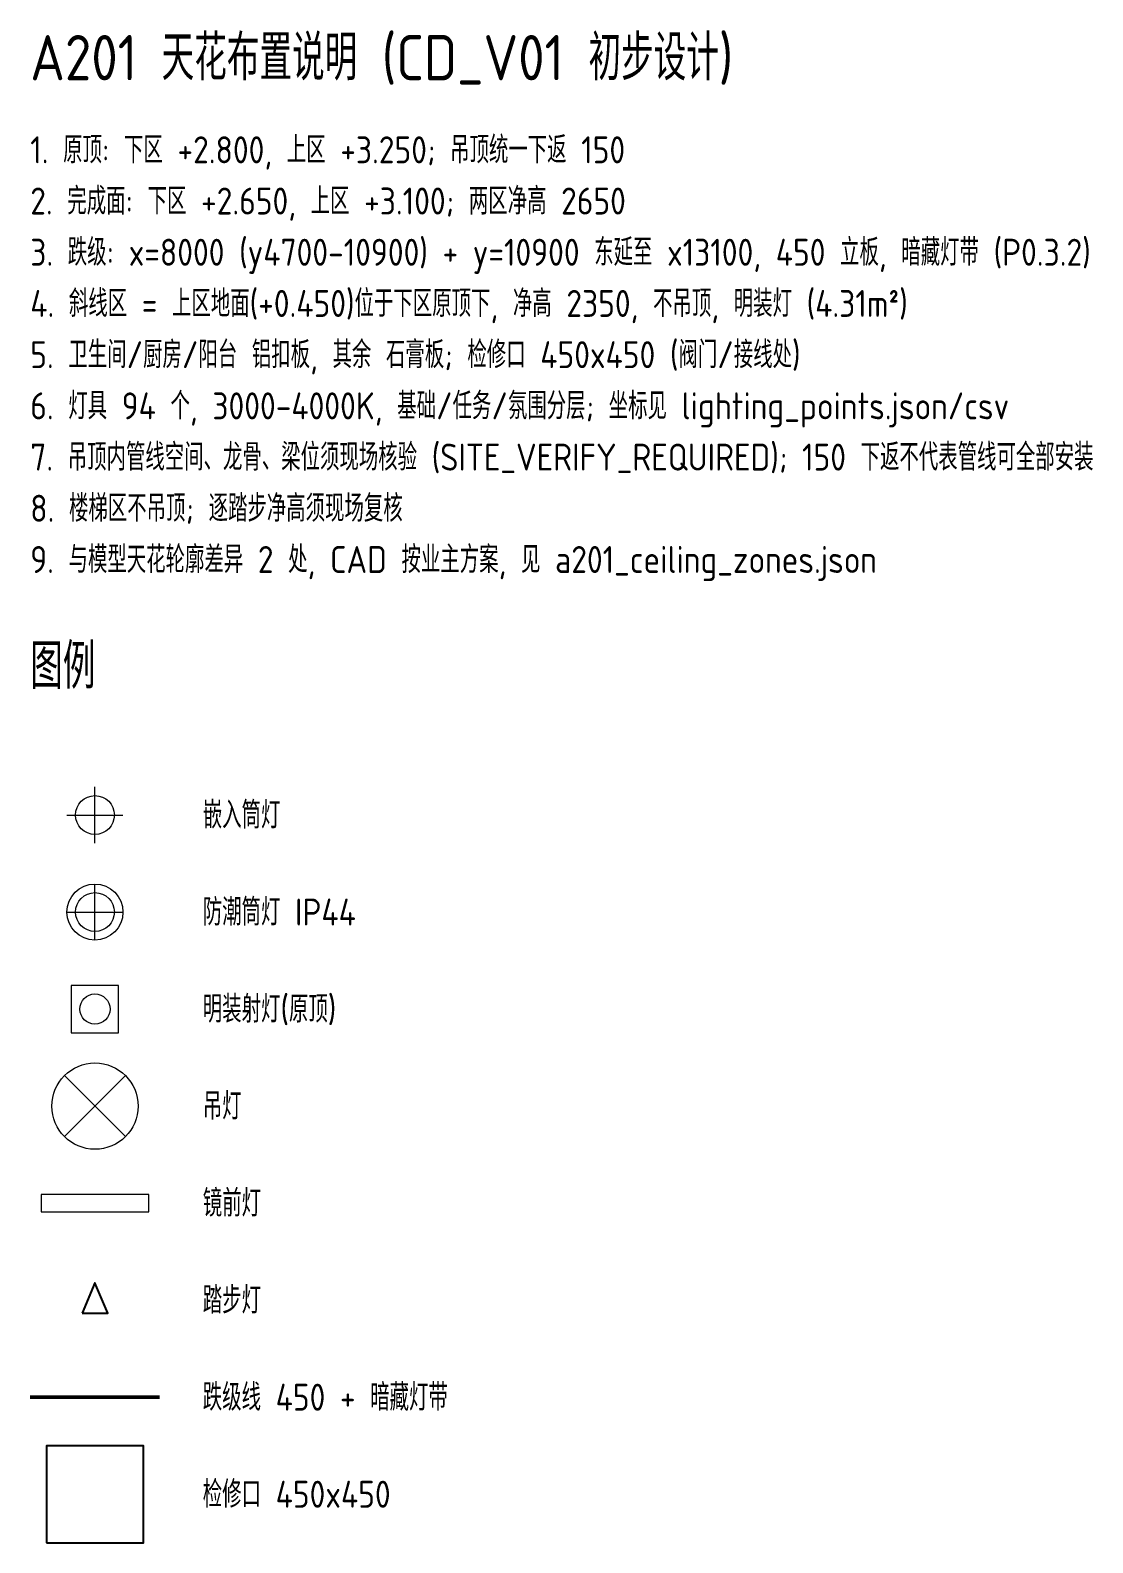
# Model space of a CAD drawing. Header units: millimetres. Extents: x 487 to 26400, y -9950 to 14953.
# Drawn here: x 17400 to 22327, y 6818 to 13832 of the extents above; entities that cross this region are included whole.
import ezdxf
from ezdxf.enums import TextEntityAlignment as Align

# ---------------------------------------------------------------- set-up
doc = ezdxf.new("R2010")
doc.units = ezdxf.units.MM
for name, color, linetype, lineweight in [('A-CEIL-ACCESS', 5, 'Continuous', 25), ('A-CEIL-STEP', 1, 'Continuous', 50), ('A-LITE-ACCENT', 6, 'Continuous', 25), ('A-LITE-BASE', 2, 'Continuous', 18), ('A-LITE-TASK', 30, 'Continuous', 18), ('A-NOTE', 7, 'Continuous', 18)]:
    doc.layers.add(name, color=color, linetype=linetype, lineweight=lineweight)
doc.styles.get("Standard").update_dxf_attribs({"font": 'gbenor.shx', "bigfont": 'gbcbig.shx'})

msp = doc.modelspace()

# ---------------------------------------------------------------- linework, layer by layer
at = {"layer": 'A-CEIL-ACCESS'}
msp.add_lwpolyline([(17475, 6817.5), (17925, 6817.5), (17925, 7267.5), (17475, 7267.5)], close=True, dxfattribs=at)
at = {"layer": 'A-CEIL-STEP'}
msp.add_line((17400, 7492.5), (18000, 7492.5), dxfattribs=at)
at = {"layer": 'A-LITE-ACCENT'}
msp.add_lwpolyline([(17640, 7882.5), (17760, 7882.5), (17700, 8022.5)], close=True, dxfattribs=at)
at = {"layer": 'A-LITE-BASE'}
for p, q in [((17700, 10062.5), (17700, 10322.5)), ((17570, 10192.5), (17830, 10192.5)), ((17700, 9612.5), (17700, 9872.5)), ((17570, 9742.5), (17830, 9742.5))]:
    msp.add_line(p, q, dxfattribs=at)
msp.add_lwpolyline([(17590, 9182.5), (17810, 9182.5), (17810, 9402.5), (17590, 9402.5)], close=True, dxfattribs=at)
for centre, radius in [((17700, 10192.5), 90), ((17700, 9742.5), 130), ((17700, 9742.5), 90), ((17700, 9292.5), 70)]:
    msp.add_circle(centre, radius, dxfattribs=at)
at = {"layer": 'A-LITE-TASK'}
for p, q in [((17560, 8702.5), (17840, 8982.5)), ((17560, 8982.5), (17840, 8702.5))]:
    msp.add_line(p, q, dxfattribs=at)
msp.add_lwpolyline([(17450, 8352.5), (17950, 8352.5), (17950, 8432.5), (17450, 8432.5)], close=True, dxfattribs=at)
msp.add_circle((17700, 8842.5), 200, dxfattribs=at)

# ---------------------------------------------------------------- texts
at = {"layer": 'A-NOTE'}
for s, height, p in [('A201 天花布置说明 (CD_V01 初步设计)', 210, (17400, 13600)), ('1. 原顶: 下区 +2.800, 上区 +3.250; 吊顶统一下返 150', 125, (17400, 13215)), ('2. 完成面: 下区 +2.650, 上区 +3.100; 两区净高 2650', 125, (17400, 12977.5)), ('3. 跌级: x=8000 (y4700-10900) + y=10900 东延至 x13100, 450 立板, 暗藏灯带 (P0.3.2)', 125, (17400, 12740)), ('4. 斜线区 = 上区地面(+0.450)位于下区原顶下, 净高 2350, 不吊顶, 明装灯 (4.31m²)', 125, (17400, 12502.5)), ('5. 卫生间/厨房/阳台 铝扣板, 其余 石膏板; 检修口 450x450 (阀门/接线处)', 125, (17400, 12265)), ('6. 灯具 94 个, 3000-4000K, 基础/任务/氛围分层; 坐标见 lighting_points.json/csv', 125, (17400, 12027.5)), ('7. 吊顶内管线空间、龙骨、梁位须现场核验 (SITE_VERIFY_REQUIRED); 150 下返不代表管线可全部安装', 125, (17400, 11790)), ('8. 楼梯区不吊顶; 逐踏步净高须现场复核', 125, (17400, 11552.5)), ('9. 与模型天花轮廓差异 2 处, CAD 按业主方案, 见 a201_ceiling_zones.json', 125, (17400, 11315)), ('图例', 210, (17400, 10777.5))]:
    msp.add_text(s, height=height, dxfattribs=at).set_placement(p)
for s, p in [('嵌入筒灯', (18200, 10192.5)), ('防潮筒灯 IP44', (18200, 9742.5)), ('明装射灯(原顶)', (18200, 9292.5)), ('吊灯', (18200, 8842.5)), ('镜前灯', (18200, 8392.5)), ('踏步灯', (18200, 7942.5)), ('跌级线 450 + 暗藏灯带', (18200, 7492.5)), ('检修口 450x450', (18200, 7042.5))]:
    msp.add_text(s, height=125, dxfattribs=at).set_placement(p, align=Align.MIDDLE_LEFT)

doc.saveas('drawing.dxf')
